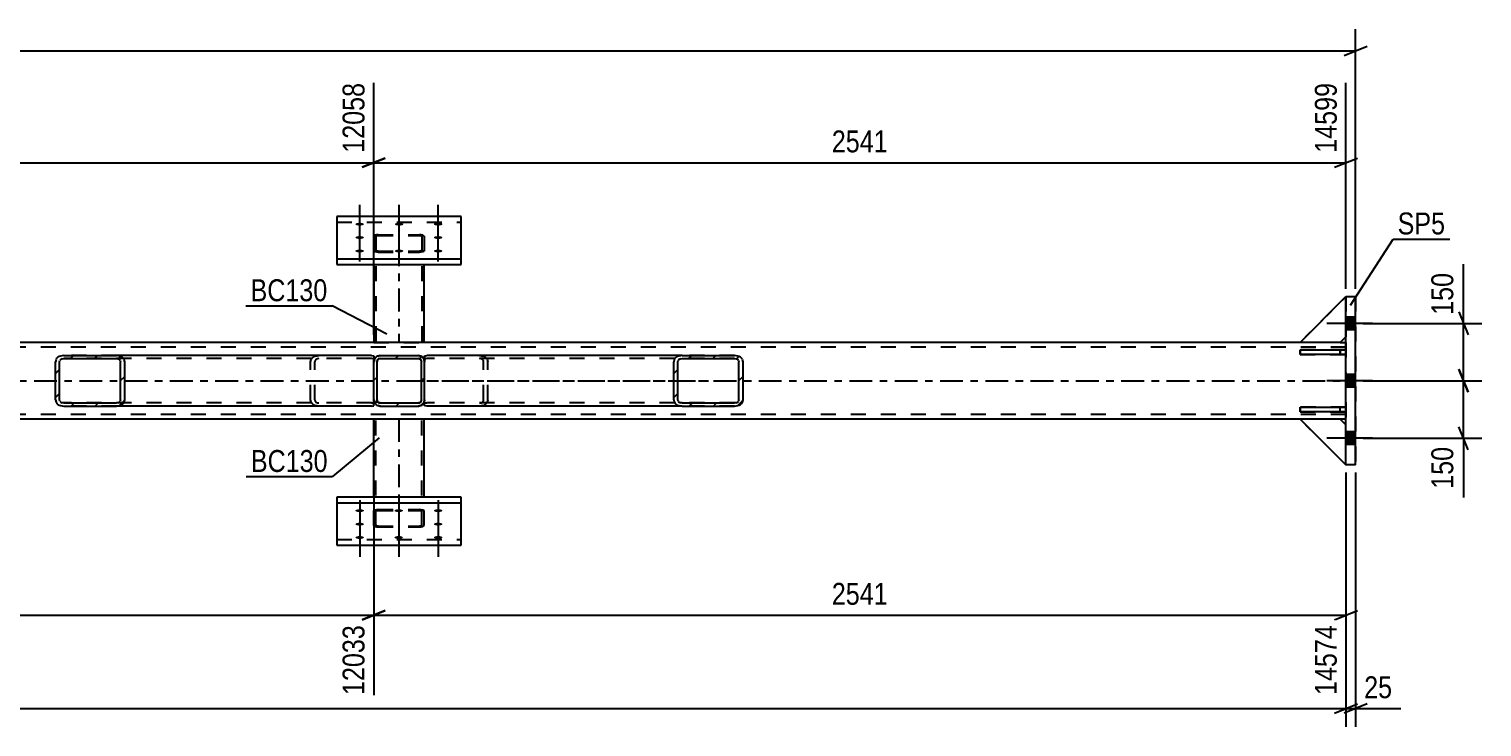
# Model space of a CAD drawing. Header units: millimetres. Extents: x 0 to 1189, y 0 to 841.
# Drawn here: x 594.7 to 784.5, y 300.1 to 391.3 of the extents above; entities that cross this region are included whole.
import ezdxf

# ---------------------------------------------------------------- set-up
doc = ezdxf.new("R2010")
doc.units = ezdxf.units.MM
doc.linetypes.add('DXK_LINE_DOT2', pattern=[3.9198, 1.9599, -1.9599])
doc.linetypes.add('DXK_LINE_DOT3', pattern=[5.9187, 2.979, -0.9799, 0.9799, -0.9799])
doc.styles.add('Arial Narrow', font='ARIALN.TTF', dxfattribs={"height": 0.2})

# ---------------------------------------------------------------- blocks, each defined once
blk = doc.blocks.new('Part-814738513-6501 - 6341')
at = {"color": 7, "linetype": 'DXK_LINE_DOT2'}
for p, q in [((766.01, 340.34), (760.76, 340.34)), ((760.76, 340.34), (766.76, 334.34)), ((766.76, 339.59), (766.01, 340.34)), ((766.76, 334.34), (766.76, 339.59))]:
    blk.add_line(p, q, dxfattribs=at)
blk = doc.blocks.new('Part-814738513-6441 - 6341')
at = {"color": 2, "linetype": 'Continuous'}
for p, q in [((639.72, 330.15), (639.72, 340.34)), ((646.32, 330.15), (646.32, 340.34))]:
    blk.add_line(p, q, dxfattribs=at)
at = {"color": 7, "linetype": 'DXK_LINE_DOT2'}
for p, q in [((646.32, 340.34), (639.72, 340.34)), ((640.02, 326.45), (640.02, 340.34)), ((646.02, 326.45), (646.02, 340.34)), ((639.72, 326.45), (639.72, 330.15)), ((639.89, 328.44), (639.76, 328.37)), ((640.09, 328.48), (639.89, 328.44)), ((640.32, 328.5), (640.09, 328.48)), ((640.32, 328.5), (645.72, 328.5)), ((645.94, 328.48), (645.72, 328.5)), ((646.14, 328.44), (645.94, 328.48)), ((646.27, 328.37), (646.14, 328.44)), ((646.32, 326.45), (646.32, 330.15)), ((639.76, 328.37), (639.72, 328.29)), ((640.02, 328.29), (640.04, 328.33)), ((640.04, 328.33), (640.1, 328.37)), ((640.1, 328.37), (640.2, 328.39)), ((640.2, 328.39), (640.32, 328.4)), ((640.32, 328.4), (645.72, 328.4)), ((645.72, 328.4), (645.83, 328.39)), ((645.83, 328.39), (645.93, 328.37)), ((645.93, 328.37), (645.99, 328.33)), ((645.99, 328.33), (646.02, 328.29)), ((646.32, 328.29), (646.27, 328.37)), ((639.72, 326.45), (639.76, 326.37)), ((639.76, 326.37), (639.89, 326.3)), ((639.89, 326.3), (640.09, 326.26)), ((640.04, 326.41), (640.02, 326.45)), ((640.1, 326.37), (640.04, 326.41)), ((640.09, 326.26), (640.32, 326.24)), ((640.2, 326.35), (640.1, 326.37)), ((640.32, 326.34), (640.2, 326.35)), ((640.32, 326.34), (645.72, 326.34)), ((640.32, 326.24), (645.72, 326.24)), ((645.83, 326.35), (645.72, 326.34)), ((645.72, 326.24), (645.94, 326.26)), ((645.93, 326.37), (645.83, 326.35)), ((645.99, 326.41), (645.93, 326.37)), ((645.94, 326.26), (646.14, 326.3)), ((646.02, 326.45), (645.99, 326.41)), ((646.14, 326.3), (646.27, 326.37)), ((646.27, 326.37), (646.32, 326.45))]:
    blk.add_line(p, q, dxfattribs=at)
at = {"color": 7, "linetype": 'DXK_LINE_DOT3'}
blk.add_line((643.02, 340.34), (643.02, 327.37), dxfattribs=at)
blk = doc.blocks.new('Part-814738513-6385 - 6341')
at = {"color": 2, "linetype": 'Continuous'}
for p, q in [((651.14, 330.15), (634.89, 330.15)), ((634.89, 330.15), (634.89, 323.84)), ((634.89, 329.4), (651.14, 329.4)), ((651.14, 323.84), (651.14, 330.15)), ((634.89, 323.84), (651.14, 323.84))]:
    blk.add_line(p, q, dxfattribs=at)
at = {"color": 7, "linetype": 'DXK_LINE_DOT2'}
blk.add_line((634.89, 324.59), (651.14, 324.59), dxfattribs=at)
blk = doc.blocks.new('Part-814738513-6386 - 6341')
at = {"color": 2, "linetype": 'Continuous'}
for p, q in [((651.14, 366.83), (634.89, 366.83)), ((634.89, 366.83), (634.89, 360.52)), ((651.14, 360.52), (651.14, 366.83)), ((634.89, 361.28), (651.14, 361.28)), ((634.89, 360.52), (651.14, 360.52))]:
    blk.add_line(p, q, dxfattribs=at)
at = {"color": 7, "linetype": 'DXK_LINE_DOT2'}
blk.add_line((634.89, 366.08), (651.14, 366.08), dxfattribs=at)
blk = doc.blocks.new('Part-814738513-6510 - 6341')
at = {"color": 7, "linetype": 'DXK_LINE_DOT2'}
for p, q in [((760.76, 350.34), (766.76, 356.34)), ((766.76, 356.34), (766.76, 351.09)), ((766.01, 350.34), (760.76, 350.34)), ((766.76, 351.09), (766.01, 350.34))]:
    blk.add_line(p, q, dxfattribs=at)
blk = doc.blocks.new('Part-814738513-6393 - 6341')
at = {"color": 7, "linetype": 'DXK_LINE_DOT2'}
for p, q in [((639.76, 364.3), (639.72, 364.23)), ((639.72, 364.23), (639.72, 360.52)), ((639.89, 364.37), (639.76, 364.3)), ((640.09, 364.42), (639.89, 364.37)), ((640.02, 364.23), (640.04, 364.27)), ((640.02, 364.23), (640.02, 350.34)), ((640.04, 364.27), (640.1, 364.3)), ((640.32, 364.43), (640.09, 364.42)), ((640.1, 364.3), (640.2, 364.32)), ((640.2, 364.32), (640.32, 364.33)), ((640.32, 364.43), (645.72, 364.43)), ((640.32, 364.33), (645.72, 364.33)), ((645.94, 364.42), (645.72, 364.43)), ((645.72, 364.33), (645.83, 364.32)), ((645.83, 364.32), (645.93, 364.3)), ((645.93, 364.3), (645.99, 364.27)), ((646.14, 364.37), (645.94, 364.42)), ((645.99, 364.27), (646.02, 364.23)), ((646.02, 364.23), (646.02, 350.34)), ((646.27, 364.3), (646.14, 364.37)), ((646.32, 364.23), (646.27, 364.3)), ((646.32, 364.23), (646.32, 360.52)), ((639.72, 362.38), (639.76, 362.3)), ((639.76, 362.3), (639.89, 362.23)), ((639.89, 362.23), (640.09, 362.19)), ((640.04, 362.34), (640.02, 362.38)), ((640.1, 362.31), (640.04, 362.34)), ((640.09, 362.19), (640.32, 362.17)), ((640.2, 362.28), (640.1, 362.31)), ((640.32, 362.28), (640.2, 362.28)), ((640.32, 362.28), (645.72, 362.28)), ((640.32, 362.17), (645.72, 362.17)), ((645.83, 362.28), (645.72, 362.28)), ((645.72, 362.17), (645.94, 362.19)), ((645.93, 362.31), (645.83, 362.28)), ((645.99, 362.34), (645.93, 362.31)), ((645.94, 362.19), (646.14, 362.23)), ((646.02, 362.38), (645.99, 362.34)), ((646.14, 362.23), (646.27, 362.3)), ((646.27, 362.3), (646.32, 362.38)), ((639.72, 350.34), (646.32, 350.34))]:
    blk.add_line(p, q, dxfattribs=at)
at = {"color": 7, "linetype": 'DXK_LINE_DOT3'}
blk.add_line((643.02, 363.3), (643.02, 350.34), dxfattribs=at)
at = {"color": 2, "linetype": 'Continuous'}
for p, q in [((639.72, 360.52), (639.72, 350.34)), ((646.32, 350.34), (646.32, 360.52))]:
    blk.add_line(p, q, dxfattribs=at)
blk = doc.blocks.new('Part-814738513-6426 - 6341')
at = {"linetype": 'Continuous'}
h = blk.add_hatch(dxfattribs=at)
h.set_pattern_fill('', scale=0.7, style=0, pattern_type=0)
h.set_pattern_definition([(45, (606.5163, 342.097), (-1.57154, 1.57154), [])])
h.paths.add_polyline_path([(606.1, 342.04), (606.52, 342.1), (606.87, 342.27), (607.11, 342.53), (607.19, 342.84), (607.19, 347.84), (607.11, 348.14), (606.87, 348.4), (606.52, 348.58), (606.1, 348.64), (599.23, 348.64), (598.81, 348.58), (598.46, 348.4), (598.22, 348.14), (598.13, 347.84), (598.13, 342.84), (598.22, 342.53), (598.46, 342.27), (598.81, 342.1), (599.23, 342.04)])
h.paths.add_polyline_path([(599.02, 342.47), (598.84, 342.55), (598.73, 342.68), (598.68, 342.84), (598.68, 347.84), (598.73, 347.99), (598.84, 348.12), (599.02, 348.21), (599.23, 348.24), (606.1, 348.24), (606.31, 348.21), (606.48, 348.12), (606.6, 347.99), (606.65, 347.84), (606.65, 342.84), (606.6, 342.68), (606.48, 342.55), (606.31, 342.47), (606.1, 342.44), (599.23, 342.44)])
at = {"color": 2, "linetype": 'Continuous'}
for p, q in [((598.22, 348.14), (598.13, 347.84)), ((598.13, 342.84), (598.13, 347.84)), ((598.68, 347.84), (598.73, 347.99)), ((598.68, 342.84), (598.68, 347.84)), ((599.23, 348.64), (598.81, 348.58)), ((599.02, 348.21), (599.23, 348.24)), ((599.23, 348.64), (606.1, 348.64)), ((599.23, 348.24), (606.1, 348.24)), ((639.44, 348.64), (606.1, 348.64)), ((606.52, 348.58), (606.1, 348.64)), ((606.1, 348.24), (606.31, 348.21)), ((606.6, 347.99), (606.65, 347.84)), ((606.65, 342.84), (606.65, 347.84)), ((607.19, 347.84), (607.11, 348.14)), ((607.19, 342.84), (607.19, 347.84)), ((639.44, 348.64), (639.76, 348.59)), ((639.76, 348.59), (639.76, 348.58)), ((639.76, 348.58), (639.76, 348.4)), ((639.76, 348.4), (639.76, 347.84)), ((598.13, 342.84), (598.22, 342.53)), ((598.73, 342.68), (598.68, 342.84)), ((598.81, 342.1), (599.23, 342.04)), ((599.23, 342.44), (599.02, 342.47)), ((599.23, 342.44), (606.1, 342.44)), ((599.23, 342.04), (606.1, 342.04)), ((606.31, 342.47), (606.1, 342.44)), ((606.1, 342.04), (606.52, 342.1)), ((639.44, 342.04), (606.1, 342.04)), ((606.65, 342.84), (606.6, 342.68)), ((607.11, 342.53), (607.19, 342.84)), ((639.44, 342.04), (639.76, 342.08)), ((639.76, 342.08), (639.76, 342.84))]:
    blk.add_line(p, q, dxfattribs=at)
at = {"color": 7, "linetype": 'DXK_LINE_DOT2'}
for p, q in [((606.1, 348.64), (599.23, 348.64)), ((639.44, 348.24), (599.23, 348.24)), ((631.47, 347.84), (631.56, 348.14)), ((631.47, 342.84), (631.47, 347.84)), ((632.06, 347.99), (632.02, 347.84)), ((632.02, 342.84), (632.02, 347.84)), ((632.15, 348.58), (632.57, 348.64)), ((632.57, 348.24), (632.36, 348.21)), ((639.65, 348.21), (639.44, 348.24)), ((639.76, 348.15), (639.65, 348.21)), ((639.76, 348.59), (639.76, 348.59)), ((639.76, 348.4), (639.76, 348.15)), ((639.76, 342.84), (639.76, 348.14)), ((639.44, 342.44), (599.23, 342.44)), ((606.1, 342.04), (599.23, 342.04)), ((631.56, 342.53), (631.47, 342.84)), ((632.02, 342.84), (632.06, 342.68)), ((632.57, 342.04), (632.15, 342.1)), ((632.36, 342.47), (632.57, 342.44)), ((639.44, 342.44), (639.65, 342.47)), ((639.65, 342.47), (639.76, 342.52))]:
    blk.add_line(p, q, dxfattribs=at)
at = {"color": 2, "linetype": 'Continuous'}
for centre, radius, start, end in [((599.06, 347.61), 1, 104.5547, 147.5896), ((599.15, 347.72), 0.501, 104.5547, 147.5896), ((606.18, 347.72), 0.501, 32.4104, 75.4453), ((606.26, 347.61), 1, 32.4104, 75.4453), ((599.06, 343.07), 1, 212.4104, 255.4453), ((599.15, 342.95), 0.501, 212.4104, 255.4453), ((606.18, 342.95), 0.501, 284.5547, 327.5896), ((606.26, 343.07), 1, 284.5547, 327.5896)]:
    blk.add_arc(centre, radius, start, end, dxfattribs=at)
at = {"color": 7, "linetype": 'DXK_LINE_DOT2'}
for centre, radius, start, end in [((632.4, 347.61), 1, 104.5547, 147.5896), ((632.49, 347.72), 0.501, 104.5547, 147.5896), ((632.4, 343.07), 1, 212.4104, 255.4453), ((632.49, 342.95), 0.501, 212.4104, 255.4453)]:
    blk.add_arc(centre, radius, start, end, dxfattribs=at)
blk = doc.blocks.new('Part-814738513-6507 - 6341')
at = {"color": 7, "linetype": 'DXK_LINE_DOT2'}
for p, q in [((766.01, 340.34), (760.76, 340.34)), ((760.76, 340.34), (766.76, 334.34)), ((766.76, 339.59), (766.01, 340.34)), ((766.76, 334.34), (766.76, 339.59))]:
    blk.add_line(p, q, dxfattribs=at)
blk = doc.blocks.new('Part-814738513-6513 - 6341')
at = {"color": 2, "linetype": 'Continuous'}
for p, q in [((760.76, 350.34), (766.76, 356.34)), ((766.01, 350.34), (760.76, 350.34)), ((766.76, 351.09), (766.01, 350.34))]:
    blk.add_line(p, q, dxfattribs=at)
at = {"color": 7, "linetype": 'DXK_LINE_DOT2'}
blk.add_line((766.76, 351.09), (766.76, 356.34), dxfattribs=at)
blk = doc.blocks.new('Part-814738513-6449 - 6341')
at = {"linetype": 'Continuous'}
h = blk.add_hatch(dxfattribs=at)
h.set_pattern_fill('', scale=0.7, style=0, pattern_type=0)
h.set_pattern_definition([(45, (645.8632, 342.097), (-1.57154, 1.57154), [])])
h.paths.add_polyline_path([(645.56, 342.04), (645.86, 342.1), (646.12, 342.27), (646.3, 342.53), (646.36, 342.84), (646.36, 347.84), (646.3, 348.14), (646.12, 348.4), (645.86, 348.58), (645.56, 348.64), (640.56, 348.64), (640.25, 348.58), (639.99, 348.4), (639.82, 348.14), (639.76, 347.84), (639.76, 342.84), (639.82, 342.53), (639.99, 342.27), (640.25, 342.1), (640.56, 342.04)])
h.paths.add_polyline_path([(640.4, 342.47), (640.27, 342.55), (640.19, 342.68), (640.16, 342.84), (640.16, 347.84), (640.19, 347.99), (640.27, 348.12), (640.4, 348.21), (640.56, 348.24), (645.56, 348.24), (645.71, 348.21), (645.84, 348.12), (645.93, 347.99), (645.96, 347.84), (645.96, 342.84), (645.93, 342.68), (645.84, 342.55), (645.71, 342.47), (645.56, 342.44), (640.56, 342.44)])
at = {"color": 7, "linetype": 'DXK_LINE_DOT2'}
for p, q in [((639.76, 347.84), (639.82, 348.14)), ((639.76, 342.84), (639.76, 347.84)), ((640.19, 347.99), (640.16, 347.84)), ((640.16, 342.84), (640.16, 347.84)), ((640.25, 348.58), (640.56, 348.64)), ((640.56, 348.24), (640.4, 348.21)), ((640.56, 348.64), (645.56, 348.64)), ((640.56, 348.24), (645.56, 348.24)), ((645.56, 348.64), (645.86, 348.58)), ((645.71, 348.21), (645.56, 348.24)), ((645.96, 347.84), (645.93, 347.99)), ((645.96, 342.84), (645.96, 347.84)), ((646.3, 348.14), (646.36, 347.84)), ((646.36, 342.84), (646.36, 347.84)), ((639.82, 342.53), (639.76, 342.84)), ((640.16, 342.84), (640.19, 342.68)), ((640.56, 342.04), (640.25, 342.1)), ((640.4, 342.47), (640.56, 342.44)), ((640.56, 342.44), (645.56, 342.44)), ((640.56, 342.04), (645.56, 342.04)), ((645.56, 342.44), (645.71, 342.47)), ((645.86, 342.1), (645.56, 342.04)), ((645.93, 342.68), (645.96, 342.84)), ((646.36, 342.84), (646.3, 342.53))]:
    blk.add_line(p, q, dxfattribs=at)
at = {"color": 2, "linetype": 'Continuous'}
for p, q in [((639.82, 348.14), (639.76, 347.84)), ((639.76, 342.84), (639.76, 347.84)), ((640.16, 347.84), (640.19, 347.99)), ((640.16, 342.84), (640.16, 347.84)), ((640.56, 348.64), (640.25, 348.58)), ((640.4, 348.21), (640.56, 348.24)), ((640.56, 348.64), (645.56, 348.64)), ((640.56, 348.24), (645.56, 348.24)), ((645.86, 348.58), (645.56, 348.64)), ((645.56, 348.24), (645.71, 348.21)), ((645.93, 347.99), (645.96, 347.84)), ((645.96, 342.84), (645.96, 347.84)), ((646.36, 347.84), (646.3, 348.14)), ((646.36, 342.84), (646.36, 347.84)), ((639.76, 342.84), (639.82, 342.53)), ((640.19, 342.68), (640.16, 342.84)), ((640.25, 342.1), (640.56, 342.04)), ((640.56, 342.44), (640.4, 342.47)), ((640.56, 342.44), (645.56, 342.44)), ((640.56, 342.04), (645.56, 342.04)), ((645.71, 342.47), (645.56, 342.44)), ((645.56, 342.04), (645.86, 342.1)), ((645.96, 342.84), (645.93, 342.68)), ((646.3, 342.53), (646.36, 342.84))]:
    blk.add_line(p, q, dxfattribs=at)
at = {"color": 7, "linetype": 'DXK_LINE_DOT3'}
blk.add_line((643.06, 345.34), (643.06, 345.34), dxfattribs=at)
at = {"color": 7, "linetype": 'DXK_LINE_DOT2'}
for centre, radius, start, end in [((640.56, 347.84), 0.8, 112.5, 157.5), ((640.56, 347.84), 0.4, 112.5, 157.5), ((645.56, 347.84), 0.4, 22.5, 67.5), ((645.56, 347.84), 0.8, 22.5, 67.5), ((640.56, 342.84), 0.8, 202.5, 247.5), ((640.56, 342.84), 0.4, 202.5, 247.5), ((645.56, 342.84), 0.4, 292.5, 337.5), ((645.56, 342.84), 0.8, 292.5, 337.5)]:
    blk.add_arc(centre, radius, start, end, dxfattribs=at)
at = {"color": 2, "linetype": 'Continuous'}
for centre, radius, start, end in [((640.56, 347.84), 0.8, 112.5, 157.5), ((640.56, 347.84), 0.4, 112.5, 157.5), ((645.56, 347.84), 0.4, 22.5, 67.5), ((645.56, 347.84), 0.8, 22.5, 67.5), ((640.56, 342.84), 0.8, 202.5, 247.5), ((640.56, 342.84), 0.4, 202.5, 247.5), ((645.56, 342.84), 0.4, 292.5, 337.5), ((645.56, 342.84), 0.8, 292.5, 337.5)]:
    blk.add_arc(centre, radius, start, end, dxfattribs=at)
blk = doc.blocks.new('Part-814738513-6455 - 6341')
at = {"linetype": 'Continuous'}
h = blk.add_hatch(dxfattribs=at)
h.set_pattern_fill('', scale=0.7, style=0, pattern_type=0)
h.set_pattern_definition([(45, (687.3022, 342.097), (-1.57154, 1.57154), [])])
h.paths.add_polyline_path([(686.88, 342.04), (687.3, 342.1), (687.66, 342.27), (687.9, 342.53), (687.98, 342.84), (687.98, 347.84), (687.9, 348.14), (687.66, 348.4), (687.3, 348.58), (686.88, 348.64), (680.02, 348.64), (679.6, 348.58), (679.24, 348.4), (679, 348.14), (678.92, 347.84), (678.92, 342.84), (679, 342.53), (679.24, 342.27), (679.6, 342.1), (680.02, 342.04)])
h.paths.add_polyline_path([(679.81, 342.47), (679.63, 342.55), (679.51, 342.68), (679.47, 342.84), (679.47, 347.84), (679.51, 347.99), (679.63, 348.12), (679.81, 348.21), (680.02, 348.24), (686.88, 348.24), (687.09, 348.21), (687.27, 348.12), (687.39, 347.99), (687.43, 347.84), (687.43, 342.84), (687.39, 342.68), (687.27, 342.55), (687.09, 342.47), (686.88, 342.44), (680.02, 342.44)])
at = {"color": 2, "linetype": 'Continuous'}
for p, q in [((646.36, 348.59), (646.68, 348.64)), ((646.36, 348.59), (646.36, 347.84)), ((680.02, 348.64), (646.68, 348.64)), ((679, 348.14), (678.92, 347.84)), ((678.92, 342.84), (678.92, 347.84)), ((679.47, 347.84), (679.51, 347.99)), ((679.47, 342.84), (679.47, 347.84)), ((680.02, 348.64), (679.6, 348.58)), ((679.81, 348.21), (680.02, 348.24)), ((680.02, 348.64), (686.88, 348.64)), ((680.02, 348.24), (686.88, 348.24)), ((687.3, 348.58), (686.88, 348.64)), ((686.88, 348.24), (687.09, 348.21)), ((687.39, 347.99), (687.43, 347.84)), ((687.43, 342.84), (687.43, 347.84)), ((687.98, 347.84), (687.9, 348.14)), ((687.98, 342.84), (687.98, 347.84)), ((646.36, 342.1), (646.36, 342.84)), ((646.36, 342.08), (646.36, 342.1)), ((646.68, 342.04), (646.36, 342.08)), ((680.02, 342.04), (646.68, 342.04)), ((678.92, 342.84), (679, 342.53)), ((679.51, 342.68), (679.47, 342.84)), ((679.6, 342.1), (680.02, 342.04)), ((680.02, 342.44), (679.81, 342.47)), ((680.02, 342.44), (686.88, 342.44)), ((680.02, 342.04), (686.88, 342.04)), ((687.09, 342.47), (686.88, 342.44)), ((686.88, 342.04), (687.3, 342.1)), ((687.43, 342.84), (687.39, 342.68)), ((687.9, 342.53), (687.98, 342.84))]:
    blk.add_line(p, q, dxfattribs=at)
at = {"color": 7, "linetype": 'DXK_LINE_DOT2'}
for p, q in [((646.36, 348.15), (646.36, 348.59)), ((646.47, 348.21), (646.36, 348.15)), ((646.36, 342.27), (646.36, 347.84)), ((646.68, 348.24), (646.47, 348.21)), ((686.88, 348.24), (646.68, 348.24)), ((653.54, 348.64), (653.96, 348.58)), ((653.75, 348.21), (653.54, 348.24)), ((654.09, 347.84), (654.05, 347.99)), ((654.09, 342.84), (654.09, 347.84)), ((654.56, 348.14), (654.64, 347.84)), ((654.64, 342.84), (654.64, 347.84)), ((686.88, 348.64), (680.02, 348.64)), ((646.36, 342.52), (646.47, 342.47)), ((646.47, 342.47), (646.68, 342.44)), ((686.88, 342.44), (646.68, 342.44)), ((653.54, 342.44), (653.75, 342.47)), ((653.96, 342.1), (653.54, 342.04)), ((654.05, 342.68), (654.09, 342.84)), ((654.64, 342.84), (654.56, 342.53)), ((686.88, 342.04), (680.02, 342.04))]:
    blk.add_line(p, q, dxfattribs=at)
at = {"color": 7, "linetype": 'DXK_LINE_DOT3'}
blk.add_line((643.26, 345.34), (683.45, 345.34), dxfattribs=at)
at = {"color": 7, "linetype": 'DXK_LINE_DOT2'}
for centre, radius, start, end in [((653.63, 347.72), 0.501, 32.4105, 75.4453), ((653.71, 347.61), 1, 32.4105, 75.4453), ((653.63, 342.95), 0.501, 284.5547, 327.5895), ((653.71, 343.07), 1, 284.5547, 327.5895)]:
    blk.add_arc(centre, radius, start, end, dxfattribs=at)
at = {"color": 2, "linetype": 'Continuous'}
for centre, radius, start, end in [((679.85, 347.61), 1, 104.5547, 147.5895), ((679.93, 347.72), 0.501, 104.5547, 147.5895), ((686.97, 347.72), 0.501, 32.4105, 75.4453), ((687.05, 347.61), 1, 32.4105, 75.4453), ((679.85, 343.07), 1, 212.4105, 255.4453), ((679.93, 342.95), 0.501, 212.4105, 255.4453), ((686.97, 342.95), 0.501, 284.5547, 327.5895), ((687.05, 343.07), 1, 284.5547, 327.5895)]:
    blk.add_arc(centre, radius, start, end, dxfattribs=at)
blk = doc.blocks.new('Part-814738513-6497 - 6341')
at = {"color": 2, "linetype": 'Continuous'}
for p, q in [((760.76, 350.34), (92.26, 350.34)), ((766.01, 350.34), (766.76, 350.34)), ((760.76, 340.34), (92.26, 340.34)), ((766.76, 340.34), (766.01, 340.34))]:
    blk.add_line(p, q, dxfattribs=at)
at = {"color": 7, "linetype": 'DXK_LINE_DOT2'}
for p, q in [((766.76, 349.74), (92.26, 349.74)), ((766.01, 350.34), (760.76, 350.34)), ((766.76, 350.34), (766.76, 340.34)), ((766.76, 340.94), (92.26, 340.94)), ((766.01, 340.34), (760.76, 340.34)), ((766.76, 340.34), (766.76, 340.43))]:
    blk.add_line(p, q, dxfattribs=at)
at = {"color": 7, "linetype": 'DXK_LINE_DOT3'}
blk.add_line((92.26, 345.34), (766.76, 345.34), dxfattribs=at)
blk = doc.blocks.new('Part-814738513-6504 - 6341')
at = {"color": 2, "linetype": 'Continuous'}
for p, q in [((766.01, 340.34), (760.76, 340.34)), ((760.76, 340.34), (766.76, 334.34)), ((766.76, 339.59), (766.01, 340.34))]:
    blk.add_line(p, q, dxfattribs=at)
at = {"color": 7, "linetype": 'DXK_LINE_DOT2'}
blk.add_line((766.76, 334.34), (766.76, 339.59), dxfattribs=at)
blk = doc.blocks.new('Part-814738513-6516 - 6341')
at = {"color": 7, "linetype": 'DXK_LINE_DOT2'}
for p, q in [((760.76, 350.34), (766.76, 356.34)), ((766.76, 356.34), (766.76, 351.09)), ((766.01, 350.34), (760.76, 350.34)), ((766.76, 351.09), (766.01, 350.34))]:
    blk.add_line(p, q, dxfattribs=at)
blk = doc.blocks.new('Part-814738513-6517 - 6341')
at = {"color": 7, "linetype": 'DXK_LINE_DOT2'}
for p, q in [((766.76, 349.39), (760.76, 349.39)), ((760.76, 349.39), (760.76, 348.79)), ((766.01, 349.39), (766.01, 348.79)), ((766.76, 348.79), (766.76, 349.39)), ((760.76, 348.79), (766.76, 348.79))]:
    blk.add_line(p, q, dxfattribs=at)
blk = doc.blocks.new('Part-814738513-6518 - 6341')
at = {"color": 7, "linetype": 'DXK_LINE_DOT2'}
for p, q in [((766.76, 341.89), (760.76, 341.89)), ((760.76, 341.89), (760.76, 341.29)), ((766.01, 341.29), (766.01, 341.89)), ((766.76, 341.29), (766.76, 341.89)), ((760.76, 341.29), (766.76, 341.29))]:
    blk.add_line(p, q, dxfattribs=at)
blk = doc.blocks.new('Part-814738513-6519 - 6341')
at = {"color": 2, "linetype": 'Continuous'}
for p, q in [((760.76, 348.79), (760.76, 349.39)), ((760.76, 349.39), (766.76, 349.39)), ((766.76, 349.39), (766.76, 348.79)), ((766.76, 348.79), (760.76, 348.79))]:
    blk.add_line(p, q, dxfattribs=at)
at = {"color": 7, "linetype": 'DXK_LINE_DOT2'}
blk.add_line((766.01, 348.79), (766.01, 349.39), dxfattribs=at)
blk = doc.blocks.new('Part-814738513-6520 - 6341')
at = {"color": 2, "linetype": 'Continuous'}
for p, q in [((760.76, 341.29), (760.76, 341.89)), ((760.76, 341.89), (766.76, 341.89)), ((766.76, 341.89), (766.76, 341.29)), ((766.76, 341.29), (760.76, 341.29))]:
    blk.add_line(p, q, dxfattribs=at)
at = {"color": 7, "linetype": 'DXK_LINE_DOT2'}
blk.add_line((766.01, 341.29), (766.01, 341.89), dxfattribs=at)
blk = doc.blocks.new('Bolt-814738513-6539 - 6341')
at = {"linetype": 'Continuous'}
for points in [[(637.89, 328.56), (638, 328.55), (638.11, 328.54), (638.21, 328.52), (638.3, 328.5), (638.37, 328.46), (638.41, 328.43), (638.44, 328.39), (638.44, 328.35), (638.41, 328.31), (638.37, 328.28), (638.3, 328.24), (638.21, 328.22), (638.11, 328.2), (638, 328.19), (637.89, 328.18), (637.78, 328.19), (637.67, 328.2), (637.57, 328.22), (637.48, 328.24), (637.41, 328.28), (637.37, 328.31), (637.34, 328.35), (637.34, 328.39), (637.37, 328.43), (637.41, 328.46), (637.48, 328.5), (637.57, 328.52), (637.67, 328.54), (637.78, 328.55)], [(642.99, 328.56), (643.1, 328.55), (643.21, 328.54), (643.31, 328.52), (643.4, 328.5), (643.47, 328.46), (643.51, 328.43), (643.54, 328.39), (643.54, 328.35), (643.51, 328.31), (643.47, 328.28), (643.4, 328.24), (643.31, 328.22), (643.21, 328.2), (643.1, 328.19), (642.99, 328.18), (642.88, 328.19), (642.77, 328.2), (642.67, 328.22), (642.58, 328.24), (642.51, 328.28), (642.47, 328.31), (642.44, 328.35), (642.44, 328.39), (642.47, 328.43), (642.51, 328.46), (642.58, 328.5), (642.67, 328.52), (642.77, 328.54), (642.88, 328.55)], [(648.14, 328.56), (648.25, 328.55), (648.36, 328.54), (648.46, 328.52), (648.55, 328.5), (648.62, 328.46), (648.66, 328.43), (648.69, 328.39), (648.69, 328.35), (648.66, 328.31), (648.62, 328.28), (648.55, 328.24), (648.46, 328.22), (648.36, 328.2), (648.25, 328.19), (648.14, 328.18), (648.03, 328.19), (647.92, 328.2), (647.82, 328.22), (647.73, 328.24), (647.66, 328.28), (647.62, 328.31), (647.59, 328.35), (647.59, 328.39), (647.62, 328.43), (647.66, 328.46), (647.73, 328.5), (647.82, 328.52), (647.92, 328.54), (648.03, 328.55)], [(637.89, 326.8), (638, 326.79), (638.11, 326.78), (638.21, 326.76), (638.3, 326.73), (638.37, 326.7), (638.41, 326.67), (638.44, 326.63), (638.44, 326.59), (638.41, 326.55), (638.37, 326.51), (638.3, 326.48), (638.21, 326.46), (638.11, 326.44), (638, 326.42), (637.89, 326.42), (637.78, 326.42), (637.67, 326.44), (637.57, 326.46), (637.48, 326.48), (637.41, 326.51), (637.37, 326.55), (637.34, 326.59), (637.34, 326.63), (637.37, 326.67), (637.41, 326.7), (637.48, 326.73), (637.57, 326.76), (637.67, 326.78), (637.78, 326.79)], [(648.14, 326.8), (648.25, 326.79), (648.36, 326.78), (648.46, 326.76), (648.55, 326.73), (648.62, 326.7), (648.66, 326.67), (648.69, 326.63), (648.69, 326.59), (648.66, 326.55), (648.62, 326.51), (648.55, 326.48), (648.46, 326.46), (648.36, 326.44), (648.25, 326.42), (648.14, 326.42), (648.03, 326.42), (647.92, 326.44), (647.82, 326.46), (647.73, 326.48), (647.66, 326.51), (647.62, 326.55), (647.59, 326.59), (647.59, 326.63), (647.62, 326.67), (647.66, 326.7), (647.73, 326.73), (647.82, 326.76), (647.92, 326.78), (648.03, 326.79)], [(637.89, 325.05), (638, 325.05), (638.11, 325.04), (638.21, 325.02), (638.3, 324.99), (638.37, 324.96), (638.41, 324.92), (638.44, 324.88), (638.44, 324.84), (638.41, 324.81), (638.37, 324.77), (638.3, 324.74), (638.21, 324.71), (638.11, 324.69), (638, 324.68), (637.89, 324.68), (637.78, 324.68), (637.67, 324.69), (637.57, 324.71), (637.48, 324.74), (637.41, 324.77), (637.37, 324.81), (637.34, 324.84), (637.34, 324.88), (637.37, 324.92), (637.41, 324.96), (637.48, 324.99), (637.57, 325.02), (637.67, 325.04), (637.78, 325.05)], [(642.99, 325.05), (643.1, 325.05), (643.21, 325.04), (643.31, 325.02), (643.4, 324.99), (643.47, 324.96), (643.51, 324.92), (643.54, 324.88), (643.54, 324.84), (643.51, 324.81), (643.47, 324.77), (643.4, 324.74), (643.31, 324.71), (643.21, 324.69), (643.1, 324.68), (642.99, 324.68), (642.88, 324.68), (642.77, 324.69), (642.67, 324.71), (642.58, 324.74), (642.51, 324.77), (642.47, 324.81), (642.44, 324.84), (642.44, 324.88), (642.47, 324.92), (642.51, 324.96), (642.58, 324.99), (642.67, 325.02), (642.77, 325.04), (642.88, 325.05)], [(648.14, 325.05), (648.25, 325.05), (648.36, 325.04), (648.46, 325.02), (648.55, 324.99), (648.62, 324.96), (648.66, 324.92), (648.69, 324.88), (648.69, 324.84), (648.66, 324.81), (648.62, 324.77), (648.55, 324.74), (648.46, 324.71), (648.36, 324.69), (648.25, 324.68), (648.14, 324.68), (648.03, 324.68), (647.92, 324.69), (647.82, 324.71), (647.73, 324.74), (647.66, 324.77), (647.62, 324.81), (647.59, 324.84), (647.59, 324.88), (647.62, 324.92), (647.66, 324.96), (647.73, 324.99), (647.82, 325.02), (647.92, 325.04), (648.03, 325.05)]]:
    blk.add_hatch(color=1, dxfattribs=at).paths.add_polyline_path(points)
at = {"color": 1, "linetype": 'Continuous'}
for p, q in [((637.89, 329.73), (637.89, 325.83)), ((642.99, 329.73), (642.99, 325.83)), ((648.14, 329.73), (648.14, 325.83)), ((637.89, 327.97), (637.89, 324.07)), ((648.14, 327.97), (648.14, 324.07)), ((637.89, 326.23), (637.89, 322.33)), ((642.99, 326.23), (642.99, 322.33)), ((648.14, 326.23), (648.14, 322.33))]:
    blk.add_line(p, q, dxfattribs=at)
blk = doc.blocks.new('Bolt-814738513-6540 - 6341')
at = {"linetype": 'Continuous'}
for points in [[(637.89, 365.62), (637.78, 365.62), (637.67, 365.64), (637.57, 365.66), (637.48, 365.68), (637.41, 365.71), (637.37, 365.75), (637.34, 365.79), (637.34, 365.83), (637.37, 365.87), (637.41, 365.9), (637.48, 365.93), (637.57, 365.96), (637.67, 365.98), (637.78, 365.99), (637.89, 366), (638, 365.99), (638.11, 365.98), (638.21, 365.96), (638.3, 365.93), (638.37, 365.9), (638.41, 365.87), (638.44, 365.83), (638.44, 365.79), (638.41, 365.75), (638.37, 365.71), (638.3, 365.68), (638.21, 365.66), (638.11, 365.64), (638, 365.62)], [(643.04, 365.62), (642.93, 365.62), (642.82, 365.64), (642.72, 365.66), (642.63, 365.68), (642.56, 365.71), (642.52, 365.75), (642.49, 365.79), (642.49, 365.83), (642.52, 365.87), (642.56, 365.9), (642.63, 365.93), (642.72, 365.96), (642.82, 365.98), (642.93, 365.99), (643.04, 366), (643.15, 365.99), (643.26, 365.98), (643.36, 365.96), (643.45, 365.93), (643.52, 365.9), (643.56, 365.87), (643.59, 365.83), (643.59, 365.79), (643.56, 365.75), (643.52, 365.71), (643.45, 365.68), (643.36, 365.66), (643.26, 365.64), (643.15, 365.62)], [(648.14, 365.62), (648.03, 365.62), (647.92, 365.64), (647.82, 365.66), (647.73, 365.68), (647.66, 365.71), (647.62, 365.75), (647.59, 365.79), (647.59, 365.83), (647.62, 365.87), (647.66, 365.9), (647.73, 365.93), (647.82, 365.96), (647.92, 365.98), (648.03, 365.99), (648.14, 366), (648.25, 365.99), (648.36, 365.98), (648.46, 365.96), (648.55, 365.93), (648.62, 365.9), (648.66, 365.87), (648.69, 365.83), (648.69, 365.79), (648.66, 365.75), (648.62, 365.71), (648.55, 365.68), (648.46, 365.66), (648.36, 365.64), (648.25, 365.62)], [(637.89, 363.87), (637.78, 363.88), (637.67, 363.89), (637.57, 363.91), (637.48, 363.94), (637.41, 363.97), (637.37, 364), (637.34, 364.04), (637.34, 364.08), (637.37, 364.12), (637.41, 364.16), (637.48, 364.19), (637.57, 364.22), (637.67, 364.23), (637.78, 364.25), (637.89, 364.25), (638, 364.25), (638.11, 364.23), (638.21, 364.22), (638.3, 364.19), (638.37, 364.16), (638.41, 364.12), (638.44, 364.08), (638.44, 364.04), (638.41, 364), (638.37, 363.97), (638.3, 363.94), (638.21, 363.91), (638.11, 363.89), (638, 363.88)], [(648.14, 363.87), (648.03, 363.88), (647.92, 363.89), (647.82, 363.91), (647.73, 363.94), (647.66, 363.97), (647.62, 364), (647.59, 364.04), (647.59, 364.08), (647.62, 364.12), (647.66, 364.16), (647.73, 364.19), (647.82, 364.22), (647.92, 364.23), (648.03, 364.25), (648.14, 364.25), (648.25, 364.25), (648.36, 364.23), (648.46, 364.22), (648.55, 364.19), (648.62, 364.16), (648.66, 364.12), (648.69, 364.08), (648.69, 364.04), (648.66, 364), (648.62, 363.97), (648.55, 363.94), (648.46, 363.91), (648.36, 363.89), (648.25, 363.88)], [(637.89, 362.11), (637.78, 362.12), (637.67, 362.13), (637.57, 362.15), (637.48, 362.18), (637.41, 362.21), (637.37, 362.24), (637.34, 362.28), (637.34, 362.32), (637.37, 362.36), (637.41, 362.4), (637.48, 362.43), (637.57, 362.45), (637.67, 362.47), (637.78, 362.49), (637.89, 362.49), (638, 362.49), (638.11, 362.47), (638.21, 362.45), (638.3, 362.43), (638.37, 362.4), (638.41, 362.36), (638.44, 362.32), (638.44, 362.28), (638.41, 362.24), (638.37, 362.21), (638.3, 362.18), (638.21, 362.15), (638.11, 362.13), (638, 362.12)], [(643.04, 362.11), (642.93, 362.12), (642.82, 362.13), (642.72, 362.15), (642.63, 362.18), (642.56, 362.21), (642.52, 362.24), (642.49, 362.28), (642.49, 362.32), (642.52, 362.36), (642.56, 362.4), (642.63, 362.43), (642.72, 362.45), (642.82, 362.47), (642.93, 362.49), (643.04, 362.49), (643.15, 362.49), (643.26, 362.47), (643.36, 362.45), (643.45, 362.43), (643.52, 362.4), (643.56, 362.36), (643.59, 362.32), (643.59, 362.28), (643.56, 362.24), (643.52, 362.21), (643.45, 362.18), (643.36, 362.15), (643.26, 362.13), (643.15, 362.12)], [(648.14, 362.11), (648.03, 362.12), (647.92, 362.13), (647.82, 362.15), (647.73, 362.18), (647.66, 362.21), (647.62, 362.24), (647.59, 362.28), (647.59, 362.32), (647.62, 362.36), (647.66, 362.4), (647.73, 362.43), (647.82, 362.45), (647.92, 362.47), (648.03, 362.49), (648.14, 362.49), (648.25, 362.49), (648.36, 362.47), (648.46, 362.45), (648.55, 362.43), (648.62, 362.4), (648.66, 362.36), (648.69, 362.32), (648.69, 362.28), (648.66, 362.24), (648.62, 362.21), (648.55, 362.18), (648.46, 362.15), (648.36, 362.13), (648.25, 362.12)]]:
    blk.add_hatch(color=1, dxfattribs=at).paths.add_polyline_path(points)
at = {"color": 1, "linetype": 'Continuous'}
for p, q in [((637.89, 364.44), (637.89, 368.34)), ((643.04, 364.44), (643.04, 368.34)), ((648.14, 364.44), (648.14, 368.34)), ((637.89, 362.7), (637.89, 366.6)), ((648.14, 362.7), (648.14, 366.6)), ((637.89, 360.94), (637.89, 364.84)), ((643.04, 360.94), (643.04, 364.84)), ((648.14, 360.94), (648.14, 364.84))]:
    blk.add_line(p, q, dxfattribs=at)
blk = doc.blocks.new('Part-814738513-6551 - 6341')
at = {"color": 2, "linetype": 'Continuous'}
for p, q in [((766.76, 356.34), (768.01, 356.34)), ((766.76, 334.34), (766.76, 356.34)), ((768.01, 334.34), (768.01, 356.34)), ((768.01, 334.34), (766.76, 334.34))]:
    blk.add_line(p, q, dxfattribs=at)
at = {"color": 7, "linetype": 'DXK_LINE_DOT2'}
for p, q in [((766.76, 334.34), (766.76, 356.34)), ((768.01, 356.34), (768.01, 334.34))]:
    blk.add_line(p, q, dxfattribs=at)
blk = doc.blocks.new('Bolt-814738513-6553 - 6341')
at = {"linetype": 'Continuous'}
for points in [[(766.76, 353.66), (766.76, 352.01), (768.01, 352.01), (768.01, 353.66)], [(766.76, 353.66), (766.76, 352.01), (768.01, 352.01), (768.01, 353.66)], [(766.76, 353.66), (766.76, 352.01), (768.01, 352.01), (768.01, 353.66)], [(766.76, 353.66), (766.76, 352.01), (768.01, 352.01), (768.01, 353.66)], [(766.76, 346.16), (766.76, 344.51), (768.01, 344.51), (768.01, 346.16)], [(766.76, 346.16), (766.76, 344.51), (768.01, 344.51), (768.01, 346.16)], [(766.76, 338.66), (766.76, 337.01), (768.01, 337.01), (768.01, 338.66)], [(766.76, 338.66), (766.76, 337.01), (768.01, 337.01), (768.01, 338.66)], [(766.76, 338.66), (766.76, 337.01), (768.01, 337.01), (768.01, 338.66)], [(766.76, 338.66), (766.76, 337.01), (768.01, 337.01), (768.01, 338.66)]]:
    blk.add_hatch(color=1, dxfattribs=at).paths.add_polyline_path(points)
at = {"color": 1, "linetype": 'Continuous'}
for p, q in [((768.01, 353.66), (766.76, 353.66)), ((768.01, 353.66), (766.76, 353.66)), ((768.01, 353.66), (766.76, 353.66)), ((768.01, 353.66), (766.76, 353.66)), ((770.21, 352.84), (764.26, 352.84)), ((770.21, 352.84), (764.26, 352.84)), ((770.21, 352.84), (764.26, 352.84)), ((770.21, 352.84), (764.26, 352.84)), ((768.01, 352.01), (766.76, 352.01)), ((768.01, 352.01), (766.76, 352.01)), ((768.01, 352.01), (766.76, 352.01)), ((768.01, 352.01), (766.76, 352.01)), ((768.01, 346.16), (766.76, 346.16)), ((768.01, 346.16), (766.76, 346.16)), ((770.21, 345.34), (764.26, 345.34)), ((770.21, 345.34), (764.26, 345.34)), ((768.01, 344.51), (766.76, 344.51)), ((768.01, 344.51), (766.76, 344.51)), ((768.01, 338.66), (766.76, 338.66)), ((768.01, 338.66), (766.76, 338.66)), ((768.01, 338.66), (766.76, 338.66)), ((768.01, 338.66), (766.76, 338.66)), ((770.21, 337.84), (764.26, 337.84)), ((770.21, 337.84), (764.26, 337.84)), ((770.21, 337.84), (764.26, 337.84)), ((770.21, 337.84), (764.26, 337.84)), ((768.01, 337.01), (766.76, 337.01)), ((768.01, 337.01), (766.76, 337.01)), ((768.01, 337.01), (766.76, 337.01)), ((768.01, 337.01), (766.76, 337.01))]:
    blk.add_line(p, q, dxfattribs=at)
blk = doc.blocks.new('StraightDimension-814738513-6577 - 6341')
at = {"color": 7, "linetype": 'Continuous'}
for p, q in [((768.01, 357.34), (768.01, 391.31)), ((74.91, 388.46), (768.01, 388.46)), ((766.51, 387.86), (769.51, 389.06))]:
    blk.add_line(p, q, dxfattribs=at)
blk = doc.blocks.new('StraightDimension-814738513-6702 - 6341')
at = {"color": 7, "linetype": 'Continuous'}
for p, q in [((639.72, 330.86), (639.72, 304.28)), ((339.72, 327.29), (339.72, 306.1)), ((341.22, 315.32), (338.22, 314.12)), ((638.22, 314.12), (641.22, 315.32)), ((339.72, 314.72), (639.72, 314.72))]:
    blk.add_line(p, q, dxfattribs=at)
at = {"color": 0}
blk.add_wipeout([(493.97, 315.47), (493.97, 319.67), (485.46, 319.67), (485.46, 315.47)], dxfattribs=at)
at = {"color": 0, "linetype": 'Continuous'}
blk.add_wipeout([(639.12, 314.02), (634.92, 314.02), (634.92, 303.68), (639.12, 303.68)], dxfattribs=at)
at = {"color": 3, "style": 'Arial Narrow'}
blk.add_text('6000', height=2.863, dxfattribs=at).set_placement((486.06, 316.07))
at = {"color": 3, "linetype": 'Continuous', "style": 'Arial Narrow'}
blk.add_text('12033', height=2.863, rotation=90.0002, dxfattribs=at).set_placement((638.52, 304.28))
blk = doc.blocks.new('StraightDimension-814738513-6713 - 6341')
at = {"color": 7, "linetype": 'Continuous'}
for p, q in [((766.76, 333.34), (766.76, 304.28)), ((639.72, 330.86), (639.72, 304.28)), ((641.22, 315.32), (638.22, 314.12)), ((765.26, 314.12), (768.26, 315.32)), ((639.72, 314.72), (766.76, 314.72))]:
    blk.add_line(p, q, dxfattribs=at)
at = {"color": 0}
blk.add_wipeout([(707.5, 315.47), (707.5, 319.67), (698.98, 319.67), (698.98, 315.47)], dxfattribs=at)
at = {"color": 0, "linetype": 'Continuous'}
blk.add_wipeout([(766.16, 314.02), (761.96, 314.02), (761.96, 303.68), (766.16, 303.68)], dxfattribs=at)
at = {"color": 3, "style": 'Arial Narrow'}
blk.add_text('2541', height=2.863, dxfattribs=at).set_placement((699.58, 316.07))
at = {"color": 3, "linetype": 'Continuous', "style": 'Arial Narrow'}
blk.add_text('14574', height=2.863, rotation=90.0002, dxfattribs=at).set_placement((765.56, 304.28))
blk = doc.blocks.new('StraightDimension-814738513-6731 - 6341')
at = {"color": 7, "linetype": 'Continuous'}
for p, q in [((639.72, 351.34), (639.72, 384.28)), ((766.76, 357.34), (766.76, 384.28)), ((641.22, 374.44), (638.22, 373.24)), ((765.26, 373.24), (768.26, 374.44)), ((639.72, 373.84), (766.76, 373.84))]:
    blk.add_line(p, q, dxfattribs=at)
at = {"color": 0, "linetype": 'Continuous'}
blk.add_wipeout([(766.16, 384.88), (761.96, 384.88), (761.96, 374.54), (766.16, 374.54)], dxfattribs=at)
at = {"color": 0}
blk.add_wipeout([(707.5, 374.59), (707.5, 378.79), (698.98, 378.79), (698.98, 374.59)], dxfattribs=at)
at = {"color": 3, "linetype": 'Continuous', "style": 'Arial Narrow'}
blk.add_text('14599', height=2.863, rotation=90.0002, dxfattribs=at).set_placement((765.56, 375.14))
at = {"color": 3, "style": 'Arial Narrow'}
blk.add_text('2541', height=2.863, dxfattribs=at).set_placement((699.58, 375.19))
blk = doc.blocks.new('StraightDimension-814738513-6753 - 6341')
at = {"color": 7, "linetype": 'Continuous'}
for p, q in [((639.72, 351.34), (639.72, 384.28)), ((339.76, 351.34), (339.76, 382.45)), ((341.26, 374.44), (338.26, 373.24)), ((638.22, 373.24), (641.22, 374.44)), ((339.76, 373.84), (639.72, 373.84))]:
    blk.add_line(p, q, dxfattribs=at)
at = {"color": 0, "linetype": 'Continuous'}
blk.add_wipeout([(639.12, 384.88), (634.92, 384.88), (634.92, 374.54), (639.12, 374.54)], dxfattribs=at)
at = {"color": 0}
blk.add_wipeout([(493.99, 374.59), (493.99, 378.79), (485.48, 378.79), (485.48, 374.59)], dxfattribs=at)
at = {"color": 3, "linetype": 'Continuous', "style": 'Arial Narrow'}
blk.add_text('12058', height=2.863, rotation=90.0002, dxfattribs=at).set_placement((638.52, 375.14))
at = {"color": 3, "style": 'Arial Narrow'}
blk.add_text('5999', height=2.863, dxfattribs=at).set_placement((486.08, 375.19))
blk = doc.blocks.new('StraightDimension-814738513-18893 - 6341')
at = {"color": 7, "linetype": 'Continuous'}
for p, q in [((781.53, 354.34), (782.73, 351.34)), ((769.01, 352.84), (784.53, 352.84)), ((782.13, 345.34), (782.13, 352.84)), ((782.73, 343.84), (781.53, 346.84)), ((769.01, 345.34), (784.53, 345.34))]:
    blk.add_line(p, q, dxfattribs=at)
at = {"color": 0}
blk.add_wipeout([(781.38, 360.05), (777.18, 360.05), (777.18, 353.36), (781.38, 353.36)], dxfattribs=at)
at = {"color": 7, "linetype": 'Continuous'}
blk.add_line((782.13, 352.84), (782.13, 360.57), dxfattribs=at)
blk.add_line((782.13, 352.84), (782.13, 360.57), dxfattribs=at)
at = {"color": 3, "style": 'Arial Narrow'}
blk.add_text('150', height=2.863, rotation=90.0002, dxfattribs=at).set_placement((780.78, 353.96))
blk = doc.blocks.new('StraightDimension-814738513-18894 - 6341')
at = {"color": 7, "linetype": 'Continuous'}
for p, q in [((781.53, 346.84), (782.73, 343.84)), ((769.01, 345.34), (784.53, 345.34)), ((782.13, 337.84), (782.13, 345.34)), ((782.73, 336.34), (781.53, 339.34)), ((769.01, 337.84), (784.53, 337.84))]:
    blk.add_line(p, q, dxfattribs=at)
at = {"color": 0}
blk.add_wipeout([(781.38, 337.31), (777.18, 337.31), (777.18, 330.63), (781.38, 330.63)], dxfattribs=at)
at = {"color": 7, "linetype": 'Continuous'}
blk.add_line((782.13, 337.84), (782.13, 330.1), dxfattribs=at)
blk.add_line((782.13, 337.84), (782.13, 330.1), dxfattribs=at)
at = {"color": 3, "style": 'Arial Narrow'}
blk.add_text('150', height=2.863, rotation=90.0002, dxfattribs=at).set_placement((780.78, 331.23))
blk = doc.blocks.new('StraightDimension-814738513-18910 - 6341')
at = {"color": 7, "linetype": 'Continuous'}
for p, q in [((766.76, 333.34), (766.76, 300.11)), ((768.01, 333.34), (768.01, 300.11)), ((765.26, 301.91), (768.26, 303.11)), ((769.51, 303.11), (766.51, 301.91)), ((766.76, 302.51), (768.01, 302.51))]:
    blk.add_line(p, q, dxfattribs=at)
at = {"color": 0}
blk.add_wipeout([(773.4, 303.26), (773.4, 307.46), (768.54, 307.46), (768.54, 303.26)], dxfattribs=at)
at = {"color": 7, "linetype": 'Continuous'}
blk.add_line((768.01, 302.51), (773.92, 302.51), dxfattribs=at)
blk.add_line((768.01, 302.51), (773.92, 302.51), dxfattribs=at)
at = {"color": 3, "style": 'Arial Narrow'}
blk.add_text('25', height=2.863, dxfattribs=at).set_placement((769.14, 303.86))
blk = doc.blocks.new('StraightDimension-814738513-18911 - 6341')
at = {"color": 7, "linetype": 'Continuous'}
for p, q in [((766.76, 333.34), (766.76, 300.11)), ((76.16, 302.51), (766.76, 302.51)), ((765.26, 301.91), (768.26, 303.11))]:
    blk.add_line(p, q, dxfattribs=at)
blk = doc.blocks.new('Mark-814738513-6437 - 6341')
at = {"color": 0}
blk.add_wipeout([(633.72, 333.43), (633.72, 336.43), (623.67, 336.43), (623.67, 333.43)], dxfattribs=at)
blk.add_wipeout([(633.72, 333.43), (633.72, 336.43), (623.67, 336.43), (623.67, 333.43)], dxfattribs=at)
at = {"color": 30, "linetype": 'Continuous'}
for p in [(640.42, 337.87), (623.07, 332.83)]:
    blk.add_line(p, (634.32, 332.83), dxfattribs=at)
at = {"color": 3, "style": 'Arial Narrow'}
blk.add_text('BC130', height=2.863, dxfattribs=at).set_placement((623.67, 333.43))
blk = doc.blocks.new('Mark-814738513-6389 - 6341')
at = {"color": 0}
blk.add_wipeout([(633.68, 355.74), (633.68, 358.74), (623.63, 358.74), (623.63, 355.74)], dxfattribs=at)
blk.add_wipeout([(633.68, 355.74), (633.68, 358.74), (623.63, 358.74), (623.63, 355.74)], dxfattribs=at)
at = {"color": 30, "linetype": 'Continuous'}
for p in [(623.03, 355.14), (641.42, 351.44)]:
    blk.add_line(p, (634.28, 355.14), dxfattribs=at)
at = {"color": 3, "style": 'Arial Narrow'}
blk.add_text('BC130', height=2.863, dxfattribs=at).set_placement((623.63, 355.74))
blk = doc.blocks.new('Mark-814738513-6547 - 6341')
at = {"color": 0}
blk.add_wipeout([(779.72, 364.47), (779.72, 367.47), (773.51, 367.47), (773.51, 364.47)], dxfattribs=at)
blk.add_wipeout([(779.72, 364.47), (779.72, 367.47), (773.51, 367.47), (773.51, 364.47)], dxfattribs=at)
at = {"color": 30, "linetype": 'Continuous'}
for p, q in [((767.37, 355.23), (772.91, 363.87)), ((772.91, 363.87), (780.32, 363.87))]:
    blk.add_line(p, q, dxfattribs=at)
at = {"color": 3, "style": 'Arial Narrow'}
blk.add_text('SP5', height=2.863, dxfattribs=at).set_placement((773.51, 364.47))

msp = doc.modelspace()

# ---------------------------------------------------------------- block references
for name in ['Bolt-814738513-6540 - 6341', 'Part-814738513-6386 - 6341', 'Part-814738513-6393 - 6341', 'Part-814738513-6510 - 6341', 'Part-814738513-6513 - 6341', 'Part-814738513-6516 - 6341', 'Part-814738513-6551 - 6341', 'Bolt-814738513-6553 - 6341', 'Part-814738513-6497 - 6341', 'Part-814738513-6517 - 6341', 'Part-814738513-6519 - 6341', 'Part-814738513-6426 - 6341', 'Part-814738513-6449 - 6341', 'Part-814738513-6455 - 6341', 'Part-814738513-6518 - 6341', 'Part-814738513-6520 - 6341', 'Part-814738513-6441 - 6341', 'Part-814738513-6501 - 6341', 'Part-814738513-6507 - 6341', 'Part-814738513-6504 - 6341', 'Part-814738513-6385 - 6341', 'Bolt-814738513-6539 - 6341']:
    msp.add_blockref(name, (0, 0))

# ---------------------------------------------------------------- next in the draw order: block references
for name in ['StraightDimension-814738513-6577 - 6341', 'StraightDimension-814738513-6702 - 6341']:
    msp.add_blockref(name, (0, 0))

# ---------------------------------------------------------------- next in the draw order: block references
for name in ['StraightDimension-814738513-6731 - 6341', 'StraightDimension-814738513-6713 - 6341']:
    msp.add_blockref(name, (0, 0))

# ---------------------------------------------------------------- next in the draw order: block references
for name in ['StraightDimension-814738513-6753 - 6341', 'StraightDimension-814738513-18893 - 6341']:
    msp.add_blockref(name, (0, 0))

# ---------------------------------------------------------------- next in the draw order: block references
for name in ['Mark-814738513-6547 - 6341', 'Mark-814738513-6389 - 6341', 'StraightDimension-814738513-18894 - 6341']:
    msp.add_blockref(name, (0, 0))

# ---------------------------------------------------------------- next in the draw order: block references
msp.add_blockref('StraightDimension-814738513-18910 - 6341', (0, 0))

# ---------------------------------------------------------------- next in the draw order: block references
msp.add_blockref('StraightDimension-814738513-18911 - 6341', (0, 0))

# ---------------------------------------------------------------- next in the draw order: block references
msp.add_blockref('Mark-814738513-6437 - 6341', (0, 0))

doc.saveas('drawing.dxf')
